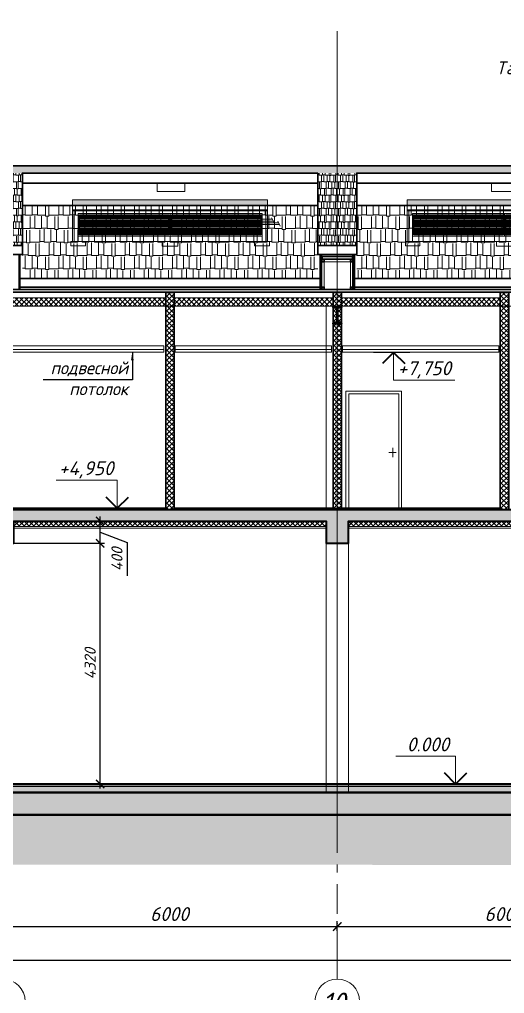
# Model space of a CAD drawing. Header units: millimetres. Extents: x -6419137 to 687965, y -598396 to 179722.
# Drawn here: x 457390 to 466091, y 79737 to 97217 of the extents above; entities that cross this region are included whole.
import ezdxf
from ezdxf.enums import TextEntityAlignment as Align

# ---------------------------------------------------------------- set-up
doc = ezdxf.new("R2010")
doc.units = ezdxf.units.MM
doc.header["$MEASUREMENT"] = 0
doc.linetypes.add('Штрихштриховая', pattern=[10936.110735, 5291.666508, -2116.666555, 1411.111116, -2116.666555])
for name, color, linetype, lineweight in [('k_ Металл', 5, 'Continuous', 40), ('Двери ArchiCAD', 7, 'Continuous', 0), ('колонны_Ном._пера__94', 252, 'Continuous', 5), ('оси_Ном._пера__96', 7, 'Continuous', 5), ('оси_Ном._пера__97', 7, 'Continuous', 20), ('отделка', 220, 'Continuous', 0), ('перекрытие_Ном._пера__94', 252, 'Continuous', 13), ('перекрытие_Ном._пера__98', 7, 'Continuous', 35), ('перекрытие_Ном._пера__99', 7, 'Continuous', 40), ('стены внутр_Ном._пера__99', 7, 'Continuous', 30), ('стены наруж_Ном._пера__1', 7, 'Continuous', 25), ('стены наруж_Ном._пера__99', 7, 'Continuous', 40), ('текст_Ном._пера__1', 7, 'Continuous', 25), ('чертеж_Ном._пера__91', 250, 'Continuous', 5), ('чертеж_Ном._пера__96', 7, 'Continuous', 13), ('чертеж_Ном._пера__98', 7, 'Continuous', 35), ('Штриховка', 7, 'Continuous', 5), ('штриховка_Ном._пера__94', 252, 'Continuous', 5), ('штриховка_Ном._пера__95', 251, 'Continuous', 5), ('штриховка_Ном._пера__96', 7, 'Continuous', 13)]:
    doc.layers.add(name, color=color, linetype=linetype, lineweight=lineweight)
for name, color, linetype in [('крыша', 7, 'Continuous'), ('оси', 7, 'Continuous'), ('перегородки', 7, 'Continuous'), ('размеры', 7, 'Continuous'), ('размеры внутр', 7, 'Continuous'), ('стены наруж', 7, 'Continuous'), ('чертеж', 7, 'Continuous')]:
    doc.layers.add(name, color=color, linetype=linetype)
doc.styles.get("Standard").update_dxf_attribs({"font": 'isocpeui.ttf'})
doc.styles.add('СГЕНЕРИР_СТИЛЬ_1', font='gost_2_304-81_type.ttf')
doc.dimstyles.new('STEP', dxfattribs={"dimtxt": 200, "dimasz": 150, "dimexe": 80, "dimexo": 80, "dimgap": 80, "dimtad": 1, "dimdec": 0, "dimzin": 0, "dimdsep": 46, "dimtxsty": 'Standard', "dimblk": 'ARCHTICK', "dimcen": 150, "dimdle": 80, "dimadec": 0, "dimazin": 0, "dimtfac": 1, "dimtdec": 0, "dimtofl": 0, "dimtmove": 1, "dimatfit": 3, "dimfxl": 1, "dimtolj": 1, "dimtzin": 0, "dimarcsym": 0})
doc.dimstyles.new('СГЕНЕРИР_СТИЛЬ__1', dxfattribs={"dimtxt": 250, "dimasz": 150, "dimexe": 100, "dimexo": 100, "dimgap": 100, "dimtad": 1, "dimdec": 0, "dimzin": 0, "dimdsep": 46, "dimtxsty": 'Standard', "dimblk": 'ARCHTICK', "dimcen": 0.09, "dimdle": 100, "dimclrd": 7, "dimclre": 7, "dimclrt": 7, "dimadec": 0, "dimazin": 0, "dimtfac": 1, "dimtdec": 0, "dimtmove": 0, "dimatfit": 3, "dimfxl": 1, "dimtolj": 1, "dimtzin": 0, "dimarcsym": 0})
pattern_1 = [(0, (360254.3, -7096.7), (510, 240), [120, -100, 140, -60, 180, -80]), (0, (360374.3, -7086.7), (510, 240), [100, -380, 80, -120]), (0, (360614.3, -7111.7), (510, 240), [60, -620]), (90, (360254.29, -7096.7), (-170, 240), [230, -730]), (90, (360374.29, -7096.7), (-170, 240), [225, -735]), (90, (360474.29, -7096.7), (-170, 240), [210, -750]), (90, (360614.29, -7111.7), (-170, 240), [230, -730]), (90, (360674.29, -7111.7), (-170, 240), [230, -730]), (90, (360854.29, -7096.7), (-170, 240), [220, -740])]
pattern_2 = [(0, (360254.29, -7096.7), (255, 120), [60, -50, 70, -30, 90, -40]), (0, (360314.29, -7091.7), (255, 120), [50, -190, 40, -60]), (0, (360434.29, -7104.2), (255, 120), [30, -310]), (90, (360254.29, -7096.7), (-85, 120), [115, -365]), (90, (360314.29, -7096.7), (-85, 120), [112.5, -367.5]), (90, (360364.29, -7096.7), (-85, 120), [105, -375]), (90, (360434.29, -7104.2), (-85, 120), [115, -365]), (90, (360464.29, -7104.2), (-85, 120), [115, -365]), (90, (360554.29, -7096.7), (-85, 120), [110, -370])]
pattern_3 = [(45, (457382.946, 91883.295), (-44.1942, 44.1942), []), (135, (457382.946, 91883.295), (-44.1942, -44.1942), [])]
pattern_4 = [(0, (54.998, 374.053), (9e-15, 25), [])]

# ---------------------------------------------------------------- blocks, each defined once
blk = doc.blocks.new('_ArchTick')
at = {"color": 0, "linetype": 'ByBlock', "const_width": 0.15}
blk.add_lwpolyline([(-0.5, -0.5), (0.5, 0.5)], dxfattribs=at)
blk = doc.blocks.new('*D712')
at = {"layer": 'Defpoints', "color": 0, "linetype": 'Continuous', "transparency": 16777216}
for p in [(484591, 80338), (416941, 80163), (484591, 80163)]:
    blk.add_point(p, dxfattribs=at)
at = {"layer": 'размеры', "color": 7, "linetype": 'Continuous', "lineweight": -2, "transparency": 16777216}
for p, q in [((416941, 80263), (416941, 80438)), ((484591, 80263), (484591, 80438)), ((416841, 80338), (484691, 80338))]:
    blk.add_line(p, q, dxfattribs=at)
at = {"layer": 'размеры', "color": 7, "linetype": 'Continuous', "lineweight": -2, "transparency": 16777216, "xscale": 150, "yscale": 150, "zscale": 150, "rotation": 180}
blk.add_blockref('_ArchTick', (416941, 80338), dxfattribs=at)
at = {"layer": 'размеры', "color": 7, "linetype": 'Continuous', "lineweight": -2, "transparency": 16777216, "xscale": 150, "yscale": 150, "zscale": 150}
blk.add_blockref('_ArchTick', (484591, 80338), dxfattribs=at)
at = {"layer": 'размеры', "color": 7, "linetype": 'Continuous', "transparency": 16777216, "insert": (450760, 80565), "char_height": 250, "attachment_point": 5}
blk.add_mtext('\\A1;67650', dxfattribs=at)
blk = doc.blocks.new('*D721')
at = {"layer": 'Defpoints', "color": 0, "linetype": 'Continuous', "transparency": 16777216}
for p in [(463091, 80938), (457091, 80763), (463091, 80763)]:
    blk.add_point(p, dxfattribs=at)
at = {"layer": 'размеры', "color": 7, "linetype": 'Continuous', "lineweight": -2, "transparency": 16777216}
for p, q in [((456991, 80938), (463191, 80938)), ((457091, 80863), (457091, 81038)), ((463091, 80863), (463091, 81038))]:
    blk.add_line(p, q, dxfattribs=at)
at = {"layer": 'размеры', "color": 7, "linetype": 'Continuous', "lineweight": -2, "transparency": 16777216, "xscale": 150, "yscale": 150, "zscale": 150, "rotation": 180}
blk.add_blockref('_ArchTick', (457091, 80938), dxfattribs=at)
at = {"layer": 'размеры', "color": 7, "linetype": 'Continuous', "lineweight": -2, "transparency": 16777216, "xscale": 150, "yscale": 150, "zscale": 150}
blk.add_blockref('_ArchTick', (463091, 80938), dxfattribs=at)
at = {"layer": 'размеры', "color": 7, "linetype": 'Continuous', "transparency": 16777216, "insert": (460080, 81163), "char_height": 250, "attachment_point": 5}
blk.add_mtext('\\A1;6000', dxfattribs=at)
blk = doc.blocks.new('*D722')
at = {"layer": 'Defpoints', "color": 0, "linetype": 'Continuous', "transparency": 16777216}
for p in [(469091, 80938), (463091, 80763), (469091, 80763)]:
    blk.add_point(p, dxfattribs=at)
at = {"layer": 'размеры', "color": 7, "linetype": 'Continuous', "lineweight": -2, "transparency": 16777216}
for p, q in [((462991, 80938), (469191, 80938)), ((463091, 80863), (463091, 81038)), ((469091, 80863), (469091, 81038))]:
    blk.add_line(p, q, dxfattribs=at)
at = {"layer": 'размеры', "color": 7, "linetype": 'Continuous', "lineweight": -2, "transparency": 16777216, "xscale": 150, "yscale": 150, "zscale": 150, "rotation": 180}
blk.add_blockref('_ArchTick', (463091, 80938), dxfattribs=at)
at = {"layer": 'размеры', "color": 7, "linetype": 'Continuous', "lineweight": -2, "transparency": 16777216, "xscale": 150, "yscale": 150, "zscale": 150}
blk.add_blockref('_ArchTick', (469091, 80938), dxfattribs=at)
at = {"layer": 'размеры', "color": 7, "linetype": 'Continuous', "transparency": 16777216, "insert": (466080, 81163), "char_height": 250, "attachment_point": 5}
blk.add_mtext('\\A1;6000', dxfattribs=at)
blk = doc.blocks.new('Стандартный маркер сетки[4]_1', base_point=(-11121, 200))
at = {"layer": 'оси_Ном._пера__96', "linetype": 'Штрихштриховая', "ltscale": 0.1}
blk.add_line((-11121, 13513), (-11121, -2500), dxfattribs=at)
at = {"layer": 'оси_Ном._пера__96', "linetype": 'Штрихштриховая'}
blk.add_line((-11121, -2500), (-11121, -3500), dxfattribs=at)
blk.add_point((-11121, -2500), dxfattribs=at)
blk.add_point((-11121, -2500), dxfattribs=at)
at = {"layer": 'оси_Ном._пера__97', "linetype": 'Continuous'}
blk.add_circle((-11121, -3900), 400, dxfattribs=at)
at = {"layer": 'оси_Ном._пера__96', "style": 'СГЕНЕРИР_СТИЛЬ_1'}
blk.add_attdef('AC_MarkerText_1', text='', height=350, rotation=360, dxfattribs=at).set_placement((-11260, -4170), align=Align.BOTTOM_LEFT)
blk = doc.blocks.new('*D726')
at = {"layer": 'Defpoints', "color": 0, "transparency": 16777216}
for p in [(457191, 87817), (458837, 87817), (459181, 83497)]:
    blk.add_point(p, dxfattribs=at)
at = {"layer": 'чертеж_Ном._пера__91', "color": 0, "lineweight": -2, "transparency": 16777216}
for p, q in [((457271, 87817), (458917, 87817)), ((458837, 83417), (458837, 87897)), ((459101, 83497), (458757, 83497))]:
    blk.add_line(p, q, dxfattribs=at)
at = {"layer": 'чертеж_Ном._пера__91', "color": 0, "lineweight": -2, "transparency": 16777216, "xscale": 150, "yscale": 150, "zscale": 150}
for p, rotation in [((458837, 87817), 90), ((458837, 83497), 270)]:
    blk.add_blockref('_ArchTick', p, dxfattribs=dict(at, rotation=rotation))
at = {"layer": 'чертеж_Ном._пера__91', "color": 0, "lineweight": 0, "transparency": 16777216, "insert": (458657, 85657), "char_height": 200, "attachment_point": 5, "rotation": 90}
blk.add_mtext('\\A1;4320', dxfattribs=at)
blk = doc.blocks.new('Отметка высоты (ГОСТ)[10]_1', base_point=(-9536, 0))
at = {"layer": 'чертеж_Ном._пера__96', "linetype": 'Continuous'}
for p, q in [((-9536, 500), (-10609, 500)), ((-9536, 0), (-9536, 500)), ((-8904, 0), (-9736, 0))]:
    blk.add_line(p, q, dxfattribs=at)
at = {"layer": 'чертеж_Ном._пера__98', "linetype": 'Continuous'}
for q in [(-9736, 200), (-9336, 200)]:
    blk.add_line((-9536, 0), q, dxfattribs=at)
at = {"layer": 'чертеж_Ном._пера__96', "insert": (-9651, 586), "char_height": 250, "attachment_point": 9}
blk.add_mtext('0.000', dxfattribs=at)
blk = doc.blocks.new('A$C4D54658C')
at = {"layer": 'штриховка_Ном._пера__96', "linetype": 'Continuous'}
h = blk.add_hatch(dxfattribs=at)
h.set_pattern_fill('ANSI33', color=256, scale=500, style=0)
h.set_pattern_definition([(45, (-13169.47, 40.54), (-88.38835, 88.38835), []), (45, (-13081.08, 40.54), (-88.38835, 88.38835), [62.5, -31.25])])
h.paths.add_polyline_path([(-12938, -40), (-13338, -40), (-13338, -41), (-12938, -41)], flags=16)
h.paths.add_polyline_path([(24562, 268), (24162, 268), (24162, -40), (24562, -40)])
h.paths.add_polyline_path([(-13338, -432), (24562, -432), (24562, -32), (-13338, -32)])
h = blk.add_hatch(dxfattribs=at)
h.set_pattern_fill('AR-CONC', color=256, scale=8, style=0)
h.set_pattern_definition([(50, (-117084.94, 401.83), (57.380815, -5.020171), [6, -66]), (355, (-117084.94, 401.83), (-11.100107, 60.17537), [4.8, -52.8]), (100.451444, (-117080.16, 401.41), (46.280708, 55.1552), [5.099215, -56.09137]), (46.1842, (-117084.94, 417.83), (85.379306, -13.241542), [9, -99]), (96.635635, (-117077.825, 416.73), (74.772956, 77.92949), [7.64883, -84.1371]), (351.184164, (-117084.94, 417.83), (74.772956, 77.92949), [7.2, -79.2]), (21, (-117076.94, 413.83), (47.752564, -32.209511), [6, -66]), (326, (-117076.94, 413.83), (19.465227, 58.012004), [4.8, -52.8]), (71.451445, (-117072.96, 411.146), (67.21779, 25.802492), [5.099215, -56.09137]), (37.5, (-117084.94, 401.83), (0.9727884, 26.6315083), [0, -52.16, 0, -53.6, 0, -53]), (7.5, (-117084.94, 401.83), (21.045563, 31.552937), [0, -30.56, 0, -50.96, 0, -20.2]), (327.5, (-117102.78, 401.83), (42.705795, -1.8043897), [0, -20, 0, -62.4, 0, -82.8]), (317.5, (-117110.78, 401.83), (46.654894, 8.008399), [0, -26, 0, -41.44, 0, -58.8])])
h.paths.add_polyline_path([(-9618, 18), (-9618, 118), (-13338, 118), (-13338, 18)])
h.paths.add_polyline_path([(-9458, 118), (-9458, -32), (24162, -32), (24162, 118)])
at = {"layer": 'перекрытие_Ном._пера__99', "linetype": 'Continuous'}
blk.add_line((-9465, 118), (24162, 118), dxfattribs=at)
blk.add_lwpolyline([(24562, -432), (-13338, -432), (-13338, -32), (24162, -32), (24162, 268), (24562, 268), (24562, -40), (24562, -432)], dxfattribs=at)
at = {"layer": 'штриховка_Ном._пера__96', "linetype": 'Continuous'}
blk.add_line((-9460, 73), (24162, 73), dxfattribs=at)
blk = doc.blocks.new('A$C403B57EC')
at = {"layer": 'чертеж_Ном._пера__96', "linetype": 'Continuous'}
for p, q in [((51, 201), (-1046, 201)), ((51, -299), (51, 201)), ((410, -299), (-240, -299))]:
    blk.add_line(p, q, dxfattribs=at)
at = {"layer": 'чертеж_Ном._пера__98', "linetype": 'Continuous'}
for q in [(-149, -99), (251, -99)]:
    blk.add_line((51, -299), q, dxfattribs=at)
blk = doc.blocks.new('*U702')
for p, q in [((56.95, 287.8), (0, 287.8)), ((71.95, 272.8), (71.95, 24.2)), ((78.05, 272.8), (78.05, 24.2)), ((93.05, 287.8), (150, 287.8)), ((56.95, 9.2), (0, 9.2)), ((93.05, 9.2), (150, 9.2))]:
    blk.add_line(p, q)
for points in [[(150, 287.8), (150, 297), (0, 297), (0, 287.8)], [(0, 9.2), (0, 0), (150, 0), (150, 9.2)]]:
    blk.add_lwpolyline(points)
for centre, start, end in [((56.95, 272.8), 0, 90), ((93.05, 272.8), 90, 180), ((56.95, 24.2), 270, 360), ((93.05, 24.2), 180, 270)]:
    blk.add_arc(centre, 15, start, end)
blk = doc.blocks.new('*D734')
at = {"layer": 'Defpoints', "color": 0, "transparency": 16777216}
for p in [(458459, 88217), (458837, 88217), (458268, 87817)]:
    blk.add_point(p, dxfattribs=at)
at = {"layer": 'чертеж_Ном._пера__91', "color": 0, "lineweight": -2, "transparency": 16777216}
for p, q in [((458837, 87737), (458837, 88297)), ((458539, 88217), (458917, 88217)), ((458837, 88017), (459319, 87828)), ((458348, 87817), (458917, 87817)), ((459319, 87828), (459319, 87234))]:
    blk.add_line(p, q, dxfattribs=at)
at = {"layer": 'чертеж_Ном._пера__91', "color": 0, "lineweight": -2, "transparency": 16777216, "xscale": 150, "yscale": 150, "zscale": 150}
for p, rotation in [((458837, 88217), 90), ((458837, 87817), 270)]:
    blk.add_blockref('_ArchTick', p, dxfattribs=dict(at, rotation=rotation))
at = {"layer": 'чертеж_Ном._пера__91', "color": 0, "lineweight": 0, "transparency": 16777216, "insert": (459139, 87531), "char_height": 200, "attachment_point": 5, "rotation": 90}
blk.add_mtext('\\A1;400', dxfattribs=at)
blk = doc.blocks.new('A$C2E055150')
at = {"layer": 'стены наруж'}
h = blk.add_hatch(color=256, dxfattribs=at)
h.dxf.hatch_style = 1
h.set_gradient(color1=(255, 255, 255), color2=(135, 135, 135), rotation=90, tint=1)
h.paths.add_polyline_path([(1052, 995), (-2447, 995), (-2447, 897), (1052, 897)])
at = {"layer": 'чертеж', "true_color": 0x565c8a}
h = blk.add_hatch(dxfattribs=at)
h.set_pattern_fill('ANSI31', color=165, scale=200, angle=315)
h.set_pattern_definition(pattern_4)
h.paths.add_polyline_path([(-722, 726), (-2323, 726), (-2323, 367), (-722, 367)])
h = blk.add_hatch(dxfattribs=at)
h.set_pattern_fill('ANSI31', color=165, scale=200, angle=315)
h.set_pattern_definition(pattern_4)
h.paths.add_polyline_path([(928, 726), (-673, 726), (-673, 367), (928, 367)])
at = {"layer": 'чертеж', "lineweight": 5}
for points in [[(-2447, 995), (1052, 995), (1052, 798), (-2447, 798)], [(-2447, 897), (1052, 897), (1052, 816), (-2447, 816)], [(-2417, 798), (-2447, 798), (-2447, 248), (-2417, 248)], [(-2347, 750), (-697, 750), (-697, 343), (-2347, 343)], [(-697, 750), (953, 750), (953, 343), (-697, 343)], [(1052, 798), (1023, 798), (1023, 248), (1052, 248)], [(-2475, 248), (-2214, 248), (-2214, 171), (-2475, 171)], [(-839, 248), (-556, 248), (-556, 165), (-839, 165)], [(1084, 248), (819, 248), (819, 171), (1084, 171)]]:
    blk.add_lwpolyline(points, close=True, dxfattribs=at)
at = {"layer": 'чертеж', "color": 165, "true_color": 0x565c8a}
for points in [[(-2323, 726), (-722, 726), (-722, 367), (-2323, 367)], [(-673, 726), (928, 726), (928, 367), (-673, 367)]]:
    blk.add_lwpolyline(points, close=True, dxfattribs=at)
at = {"layer": 'чертеж', "lineweight": 5}
for points in [[(1155, 616), (953, 616), (953, 649), (1137, 649)], [(1248, 585), (953, 585), (953, 552), (1266, 552)]]:
    blk.add_lwpolyline(points, dxfattribs=at)
at = {"layer": 'чертеж', "lineweight": 9}
blk.add_lwpolyline([(-2347, 343), (953, 343), (953, 248), (-2347, 248)], close=True, dxfattribs=at)
at = {"layer": 'чертеж_Ном._пера__96', "color": 56, "lineweight": 5, "true_color": 0x757500}
for points in [[(1124, 674), (1168, 592)], [(1234, 611), (1280, 526)]]:
    blk.add_lwpolyline(points, dxfattribs=at)

msp = doc.modelspace()

# ---------------------------------------------------------------- hatches: boundary and pattern name
at = {"layer": 'перекрытие_Ном._пера__94', "linetype": 'Continuous'}
h = msp.add_hatch(color=256, dxfattribs=at)
h.paths.add_polyline_path([(484791.2, 88216.6), (484391.2, 88216.6), (484391.2, 87816.6), (484791.2, 87816.6)])
h.paths.add_polyline_path([(469291.2, 88216.6), (468891.2, 88216.6), (468891.2, 87816.6), (469291.2, 87816.6)])
h.paths.add_polyline_path([(463291.2, 88216.6), (462891.2, 88216.6), (462891.2, 87816.6), (463291.2, 87816.6)])
h.paths.add_polyline_path([(457291.2, 88216.6), (456891.2, 88216.6), (456891.2, 87816.6), (457291.2, 87816.6)])
h.paths.add_polyline_path([(450891.2, 88216.6), (486091.2, 88216.6), (486091.2, 88416.3), (450891.2, 88416.6)])
at = {"layer": 'стены внутр_Ном._пера__99', "lineweight": 5}
h = msp.add_hatch(dxfattribs=at)
h.set_pattern_fill('ANSI37', color=34, scale=500, style=0)
h.set_pattern_definition([(45, (366254.29, -7096.7), (-44.194174, 44.194174), []), (135, (366254.29, -7096.7), (-44.194174, -44.194174), [])])
h.paths.add_polyline_path([(460166.2, 92318.1), (460016.2, 92318.1), (460016.2, 88416.6), (460166.2, 88416.6)])
h = msp.add_hatch(dxfattribs=at)
h.set_pattern_fill('ANSI37', color=34, scale=500, style=0)
h.set_pattern_definition([(45, (369254.29, -7096.7), (-44.194174, 44.194174), []), (135, (369254.29, -7096.7), (-44.194174, -44.194174), [])])
h.paths.add_polyline_path([(463166.2, 92318.1), (463016.2, 92318.1), (463016.2, 88416.6), (463166.2, 88416.6)])
h = msp.add_hatch(dxfattribs=at)
h.set_pattern_fill('ANSI37', color=34, scale=500, style=0)
h.set_pattern_definition([(45, (372254.29, -7096.7), (-44.194174, 44.194174), []), (135, (372254.29, -7096.7), (-44.194174, -44.194174), [])])
h.paths.add_polyline_path([(466166.2, 92318.4), (466016.2, 92318.4), (466016.2, 88416.6), (466166.2, 88416.6)])
at = {"layer": 'Штриховка', "lineweight": 0}
h = msp.add_hatch(dxfattribs=at)
h.set_pattern_fill('ANSI37', color=52, scale=500)
h.set_pattern_definition(pattern_3)
h.paths.add_polyline_path([(460016.2, 92219.5), (457166.2, 92221.4), (457166.2, 92071.4), (460016.2, 92069.5)])
h = msp.add_hatch(dxfattribs=at)
h.set_pattern_fill('ANSI37', color=52, scale=500)
h.set_pattern_definition(pattern_3)
h.paths.add_polyline_path([(460166.2, 92219.5), (463016.2, 92219.5), (463016.2, 92069.5), (460166.2, 92069.5)])
h = msp.add_hatch(dxfattribs=at)
h.set_pattern_fill('ANSI37', color=52, scale=500)
h.set_pattern_definition([(45, (463382.946, 91883.295), (-44.1942, 44.1942), []), (135, (463382.946, 91883.295), (-44.1942, -44.1942), [])])
h.paths.add_polyline_path([(466016.2, 92219.5), (463166.2, 92221.4), (463166.2, 92071.4), (466016.2, 92069.5)])
h = msp.add_hatch(dxfattribs=at)
h.set_pattern_fill('ANSI37', color=30, scale=500)
h.set_pattern_definition([(45, (375757.235, -6226.71), (-44.194174, 44.194174), []), (135, (375757.235, -6226.71), (-44.194174, -44.194174), [])])
h.paths.add_polyline_path([(457291.2, 88216.6), (457291.2, 88116.1), (462891.3, 88116.1), (462891.2, 88216.6)])
h = msp.add_hatch(dxfattribs=at)
h.set_pattern_fill('ANSI37', color=30, scale=500)
h.set_pattern_definition([(45, (381757.235, -6226.71), (-44.194174, 44.194174), []), (135, (381757.235, -6226.71), (-44.194174, -44.194174), [])])
h.paths.add_polyline_path([(463291.2, 88216.6), (463291.2, 88116.1), (468891.3, 88116.1), (468891.2, 88216.6)])
at = {"layer": 'штриховка_Ном._пера__94'}
h = msp.add_hatch(dxfattribs=at)
h.set_pattern_fill('AR-PARQ1', color=256, scale=100, angle=45, style=0)
h.set_pattern_definition([(135, (441776.4, 81390.7), (-1697.056, 1e-13), [1200, -1200]), (135, (441917.8, 81532.1), (-1697.056, 1e-13), [1200, -1200]), (135, (442059.2, 81673.5), (-1697.056, 1e-13), [1200, -1200]), (135, (442200.6, 81814.9), (-1697.056, 1e-13), [1200, -1200]), (135, (442342, 81956.3), (-1697.056, 1e-13), [1200, -1200]), (135, (442483.5, 82097.8), (-1697.056, 1e-13), [1200, -1200]), (135, (442624.9, 82239.2), (-1697.056, 1e-13), [1200, -1200]), (45, (440927.8, 82239.2), (1697.056, -1e-13), [1200, -1200]), (45, (440786.4, 82380.6), (1697.056, -1e-13), [1200, -1200]), (45, (440645, 82522), (1697.056, -1e-13), [1200, -1200]), (45, (440503.6, 82663.4), (1697.056, -1e-13), [1200, -1200]), (45, (440362.2, 82804.9), (1697.056, -1e-13), [1200, -1200]), (45, (440220.7, 82946.3), (1697.056, -1e-13), [1200, -1200]), (45, (440079.3, 83087.7), (1697.056, -1e-13), [1200, -1200])])
h.paths.add_polyline_path([(442819.5, 81590.6), (443719.4, 81590.6), (443719.4, 82058.5), (444466, 82058.5), (444466, 81170.4), (442819.5, 81170.4)])
h.paths.add_polyline_path([(485191.2, 83338.2), (491618.6, 83338.2), (491618.6, 82952), (485202.9, 82952), (485191.2, 82946.6), (485191.2, 83116.6)])
h.paths.add_polyline_path([(445317.7, 82946.5), (445358.8, 82938.2), (446050.8, 82938.2), (446150.7, 82938.2), (491585.5, 82952), (491584.7, 82038), (443719.4, 82052.4), (443719.4, 82946.5)])
at = {"layer": 'штриховка_Ном._пера__95', "true_color": 0xe26846}
h = msp.add_hatch(dxfattribs=at)
h.set_pattern_fill('AR-RSHKE', color=13, scale=10, style=0)
h.set_pattern_definition(pattern_2)
h.paths.add_polyline_path([(485240.8, 94589.7), (447248.5, 94589.7), (447248.5, 94460.6), (485240.8, 94460.6)])
h = msp.add_hatch(dxfattribs=at)
h.set_pattern_fill('AR-RSHKE', color=13, scale=10, style=0)
h.set_pattern_definition(pattern_2)
h.paths.add_polyline_path([(457441.2, 94460.6), (456741.2, 94460.6), (456741.2, 93162.7), (457441.2, 93162.7)])
h = msp.add_hatch(dxfattribs=at)
h.set_pattern_fill('AR-RSHKE', color=13, scale=10, style=0)
h.set_pattern_definition(pattern_2)
h.paths.add_polyline_path([(463441.2, 94460.6), (462741.2, 94460.6), (462741.7, 93162.7), (463441.7, 93162.7)])
h = msp.add_hatch(dxfattribs=at)
h.set_pattern_fill('AR-RSHKE', color=13, scale=20, style=0)
h.set_pattern_definition(pattern_1)
h.paths.add_polyline_path([(462741.7, 93879.2), (457441.7, 93879.2), (457441.7, 92569.9), (462741.7, 92569.9)])
h = msp.add_hatch(dxfattribs=at)
h.set_pattern_fill('AR-RSHKE', color=13, scale=20, style=0)
h.set_pattern_definition(pattern_1)
h.paths.add_polyline_path([(468741.6, 93879.1), (463441.7, 93879.2), (463441.7, 92558.1), (468741.6, 92558.1)])

# ---------------------------------------------------------------- linework, layer by layer
at = {"lineweight": 0}
for points in [[(457174, 91360), (459978.8, 91360), (459978.8, 91246.6), (457174, 91246.6)], [(460183.3, 91360), (462988.1, 91360), (462988.1, 91246.6), (460183.3, 91246.6)], [(463186.7, 91360), (465991.5, 91360), (465991.5, 91246.6), (463186.7, 91246.6)]]:
    msp.add_lwpolyline(points, close=True, dxfattribs=at)
at = {"layer": 'k_ Металл', "lineweight": 5}
msp.add_lwpolyline([(475091.2, 92318.1), (451291.2, 92319), (451291.2, 92070.3), (475091.2, 92069.4)], close=True, dxfattribs=at)
at = {"layer": 'Двери ArchiCAD'}
for points in [[(464246.2, 90546.6), (463246.2, 90546.6), (463246.2, 88446.6), (464246.2, 88446.6)], [(464196.2, 90496.6), (463296.2, 90496.6), (463296.2, 88446.6), (464196.2, 88446.6)]]:
    msp.add_lwpolyline(points, close=True, dxfattribs=at)
for points in [[(464087.2, 89528.9), (464087.2, 89364.2)], [(464018.9, 89444.6), (464145.5, 89444.6)]]:
    msp.add_lwpolyline(points, dxfattribs=at)
at = {"layer": 'колонны_Ном._пера__94', "color": 0}
for points in [[(462816.7, 93000.1), (463366.7, 93000.1), (463366.7, 92970.1), (462816.7, 92970.1)], [(462816.7, 92970.1), (463366.7, 92970.1), (463366.7, 92910.1), (462816.7, 92910.1)], [(462827.6, 92959.1), (463355.8, 92959.1), (463355.8, 92921), (462827.6, 92921)], [(451291.2, 92378.1), (484792.2, 92378.1), (484792.2, 92318.1), (451291.2, 92318.1)], [(451302.2, 92367.2), (484781.3, 92367.2), (484781.3, 92329), (451302.2, 92329)], [(463166.2, 92069.4), (462891.2, 92069.4), (462891.2, 88416.6), (463166.2, 88416.6)], [(463291.2, 83346.6), (462891.2, 83346.6), (462891.2, 87816.6), (463291.2, 87816.6)]]:
    msp.add_lwpolyline(points, close=True, dxfattribs=at)
at = {"layer": 'колонны_Ном._пера__94'}
for points in [[(462856.7, 92910.1), (462816.7, 92910.1), (462816.7, 92375.6), (462856.7, 92375.6)], [(462816.7, 92910.1), (463366.7, 92910.1), (463366.7, 92870.1), (462816.7, 92870.1)], [(463326.7, 92910.1), (463366.7, 92910.1), (463366.7, 92375.6), (463326.7, 92375.6)]]:
    msp.add_lwpolyline(points, close=True, dxfattribs=at)
at = {"layer": 'колонны_Ном._пера__94', "color": 5, "lineweight": 30}
for points in [[(462856.7, 92870.1), (462856.7, 92910.1), (462816.7, 92910.1), (462816.7, 92870.1), (462856.7, 92870.1)], [(463366.7, 92870.1), (463366.7, 92910.1), (463326.7, 92910.1), (463326.7, 92870.1), (463366.7, 92870.1)], [(462856.7, 92375.6), (462856.7, 92415.6), (462816.7, 92415.6), (462816.7, 92375.6), (462856.7, 92375.6)], [(463366.7, 92375.6), (463366.7, 92415.6), (463326.7, 92415.6), (463326.7, 92375.6), (463366.7, 92375.6)]]:
    msp.add_lwpolyline(points, dxfattribs=at)
at = {"layer": 'колонны_Ном._пера__94', "color": 0}
msp.add_lwpolyline([(457391.7, 92408.1), (462791.7, 92408.1)], dxfattribs=at)
at = {"layer": 'крыша', "color": 0, "lineweight": 30}
for points in [[(447244.9, 93716.5), (447244.9, 94589.7), (485241.2, 94589.7), (485241.2, 93000.1), (484541.3, 93000.1), (484540.8, 94460.6), (478641.7, 94460.6), (478642.1, 93000.1), (477942.1, 93000.1)], [(462741.7, 94460.6), (457441.7, 94460.6), (457441.7, 93000.1), (456741.7, 93000.1)], [(462741.7, 93000.1), (462741.7, 94460.6)], [(468741.7, 93010.1), (468741.2, 94460.6), (463441.7, 94460.6), (463441.7, 93000.1), (462741.7, 93000.1)], [(456741.7, 93000.1), (456741.7, 93162.7), (457441.7, 93162.7), (457441.7, 93000.1), (456741.7, 93000.1)], [(462741.7, 93000.1), (462741.7, 93162.7), (463441.7, 93162.7), (463441.7, 93000.1), (462741.7, 93000.1)], [(457390.8, 92419.9), (457390.8, 92569.9), (462791.7, 92569.9), (462791.7, 92413.8), (457390.8, 92413.8)], [(468791.7, 92419.9), (468791.7, 92569.9), (463390.8, 92569.9), (463390.8, 92413.8), (468791.7, 92413.8)]]:
    msp.add_lwpolyline(points, dxfattribs=at)
at = {"layer": 'оси', "color": 251, "linetype": 'Continuous', "lineweight": 13}
msp.add_line((463091.2, 82696.6), (463091.2, 96681.8), dxfattribs=at)
at = {"layer": 'отделка', "color": 0}
for points in [[(457174, 91246.6), (459978.8, 91246.6), (459978.8, 91296.6), (457174, 91296.6)], [(460183.3, 91246.6), (462988.1, 91246.6), (462988.1, 91296.6), (460183.3, 91296.6)], [(463186.7, 91246.6), (465991.5, 91246.6), (465991.5, 91296.6), (463186.7, 91296.6)]]:
    msp.add_lwpolyline(points, close=True, dxfattribs=at)
at = {"layer": 'отделка', "color": 0, "lineweight": 0}
for points in [[(457291.2, 88116.1), (462891.2, 88116.1)], [(463291.2, 88116.1), (468891.2, 88116.1)], [(457291.2, 88091.1), (462891.2, 88091.1)], [(463291.2, 88091.1), (468891.2, 88091.1)]]:
    msp.add_lwpolyline(points, dxfattribs=at)
at = {"layer": 'перегородки'}
msp.add_lwpolyline([(463028.7, 88446.6), (463153.7, 88446.6)], dxfattribs=at)
at = {"layer": 'перекрытие_Ном._пера__98', "linetype": 'Continuous'}
for p, q in [((457166.2, 88446.6), (460016.2, 88446.6)), ((460166.2, 88446.6), (463016.2, 88446.6)), ((463166.2, 88446.6), (466016.2, 88446.6))]:
    msp.add_line(p, q, dxfattribs=at)
at = {"layer": 'перекрытие_Ном._пера__98'}
msp.add_lwpolyline([(484391.2, 88216.6), (484391.2, 87816.6), (484791.2, 87816.6), (484791.2, 88216.6), (486091.2, 88216.6), (486091.2, 88416.6), (450891.2, 88416.6), (450891.2, 88216.6), (456891.2, 88216.6), (456891.2, 87816.6), (457291.2, 87816.6), (457291.2, 88216.6), (462891.2, 88216.6), (462891.2, 87816.6), (463291.2, 87816.6), (463291.2, 88216.6), (468891.2, 88216.6), (468891.2, 87816.6), (469291.2, 87816.6), (469291.2, 88216.6), (484391.2, 88216.6)], dxfattribs=at)
at = {"layer": 'стены внутр_Ном._пера__99', "color": 34}
for points in [[(460016.2, 88416.6), (460016.2, 92318.1), (460166.2, 92318.1), (460166.2, 88416.6), (460016.2, 88416.6)], [(463016.2, 88416.6), (463016.2, 92318.1), (463166.2, 92318.1), (463166.2, 88416.6), (463016.2, 88416.6)], [(466016.2, 88416.6), (466016.2, 92318.1), (466166.2, 92318.1), (466166.2, 88416.6), (466016.2, 88416.6)]]:
    msp.add_lwpolyline(points, dxfattribs=at)
at = {"layer": 'стены наруж_Ном._пера__1', "color": 0}
for points in [[(462816.7, 93000.1), (462791.7, 93000.1), (462791.7, 92375.6), (462816.7, 92375.6)], [(462814.2, 92997.6), (462794.1, 92997.6), (462794.1, 92378.1), (462814.2, 92378.1)], [(463369.1, 92997.6), (463389.2, 92997.6), (463389.2, 92378.1), (463369.1, 92378.1)]]:
    msp.add_lwpolyline(points, close=True, dxfattribs=at)
at = {"layer": 'стены наруж_Ном._пера__99', "linetype": 'Continuous', "lineweight": 30}
for points in [[(457441.7, 94277.2), (462741.7, 94277.2)], [(463441.7, 94277.2), (468741.3, 94277.2)], [(462741.7, 93880.2), (457441.7, 93880.2)], [(468741.7, 93880.2), (463441.7, 93880.2)]]:
    msp.add_lwpolyline(points, dxfattribs=at)
at = {"layer": 'стены наруж_Ном._пера__99', "linetype": 'Continuous'}
for points in [[(457391.7, 92375.6), (457391.7, 93000.1)], [(462791.7, 92375.6), (462791.7, 93000.1)], [(463391.7, 92375.6), (463391.7, 93000.1)]]:
    msp.add_lwpolyline(points, dxfattribs=at)
at = {"layer": 'чертеж_Ном._пера__91'}
for points in [[(459858.4, 94277.2), (459858.4, 94127.2), (460358.2, 94127.2), (460358.2, 94277.2)], [(465858.4, 94277.2), (465858.4, 94127.2), (466358.2, 94127.2), (466358.2, 94277.2)]]:
    msp.add_lwpolyline(points, dxfattribs=at)
at = {"layer": 'Штриховка', "color": 52, "lineweight": 0}
for points in [[(457166.2, 92221.4), (460016.2, 92219.5), (460016.2, 92069.5), (457166.2, 92071.4)], [(463016.2, 92219.5), (460166.2, 92219.5), (460166.2, 92069.5), (463016.2, 92069.5)], [(463166.2, 92221.4), (466016.2, 92219.5), (466016.2, 92069.5), (463166.2, 92071.4)]]:
    msp.add_lwpolyline(points, close=True, dxfattribs=at)

# ---------------------------------------------------------------- block references
at = {"layer": 'k_ Металл', "lineweight": 30}
msp.add_blockref('*U702', (463016.2, 91758.4), dxfattribs=at)
at = {"layer": 'оси', "color": 251, "linetype": 'Continuous', "lineweight": 13}
msp.add_blockref('Стандартный маркер сетки[4]_1', (457091.2, 83696.6), dxfattribs=at)
ref = msp.add_blockref('Стандартный маркер сетки[4]_1', (463091.2, 83696.6), dxfattribs=at)
ref.add_attrib('AC_MarkerText_1', '10', dxfattribs={"layer": 'оси_Ном._пера__96', "color": 7, "linetype": 'Continuous', "lineweight": 13, "height": 350, "rotation": 360}).set_placement((462823.4, 79298.3), align=Align.BOTTOM_LEFT)
at = {"layer": 'размеры внутр', "rotation": 180}
msp.add_blockref('A$C403B57EC', (464151.9, 90943.5), dxfattribs=at)
at = {"layer": 'размеры внутр'}
msp.add_blockref('A$C403B57EC', (459094, 88746.1), dxfattribs=at)
at = {"layer": 'чертеж'}
for p in [(460788.9, 92983.6), (466788.9, 92983.6)]:
    msp.add_blockref('A$C2E055150', p, dxfattribs=at)
at = {"layer": 'чертеж', "linetype": 'Continuous'}
msp.add_blockref('Отметка высоты (ГОСТ)[10]_1', (465213.3, 83496.6), dxfattribs=at)
at = {"layer": 'Штриховка'}
msp.add_blockref('A$C4D54658C', (460628.9, 83378.4), dxfattribs=at)

# ---------------------------------------------------------------- texts
at = {"layer": 'текст_Ном._пера__1', "linetype": 'Continuous', "char_height": 230, "attachment_point": 3, "line_spacing_factor": 0.981818}
for s, insert in [('Тип кровли 1\\Pсм. лист 4\\PTajas Borja Red ', (468221.8, 97216.1)), ('{\\W0.95;подвесной\\Pпотолок}', (459339.5, 91080.2))]:
    msp.add_mtext(s, dxfattribs=dict(at, insert=insert))
at = {"layer": 'чертеж_Ном._пера__96', "char_height": 250, "attachment_point": 9}
for s, insert in [('+7,750{\\A1;\\H0.66x;\\S^  ;}', (465237.4, 90774.4)), ('+4,950{\\A1;\\H0.66x;\\S^  ;}', (459182.1, 88980.1))]:
    msp.add_mtext(s, dxfattribs=dict(at, insert=insert))

# ---------------------------------------------------------------- dimensions: what is measured, and where the dimension line sits
at = {"layer": 'размеры', "linetype": 'Continuous'}
for base, p1, p2, picture, middle in [((463091.2, 80937.9), (457091.2, 80762.9), (463091.2, 80762.9), '*D721', (460080, 80937.9)), ((469091.2, 80937.9), (463091.2, 80762.9), (469091.2, 80762.9), '*D722', (466080, 80937.9)), ((484591.2, 80337.9), (416941.2, 80162.9), (484591.2, 80162.9), '*D712', (450759.5, 80337.9))]:
    dim = msp.add_linear_dim(base=base, p1=p1, p2=p2, dimstyle='СГЕНЕРИР_СТИЛЬ__1', dxfattribs=at)
    dim.commit()
    dim.dimension.update_dxf_attribs({"geometry": picture, "text_midpoint": middle, "dimtype": 160})
at = {"layer": 'чертеж_Ном._пера__91', "lineweight": 0}
dim = msp.add_linear_dim(base=(458836.8, 88216.6), p1=(458268.1, 87816.6), p2=(458458.5, 88216.6), angle=90, dimstyle='STEP', dxfattribs=at)
dim.commit()
dim.dimension.update_dxf_attribs({"geometry": '*D734', "text_midpoint": (459319, 87748.3), "dimtype": 160})
dim = msp.add_linear_dim(base=(458836.8, 87816.6), p1=(459181.4, 83496.6), p2=(457191.2, 87816.6), angle=90, dimstyle='STEP', dxfattribs=at)
dim.commit()
dim.dimension.update_dxf_attribs({"geometry": '*D726', "text_midpoint": (458656.8, 85656.6)})

# ---------------------------------------------------------------- leaders
msp.add_leader([(459414.9, 91250.1), (459414.9, 90751.5), (457817.1, 90751.5)], dimstyle='STEP', dxfattribs=at)

doc.saveas('drawing.dxf')
